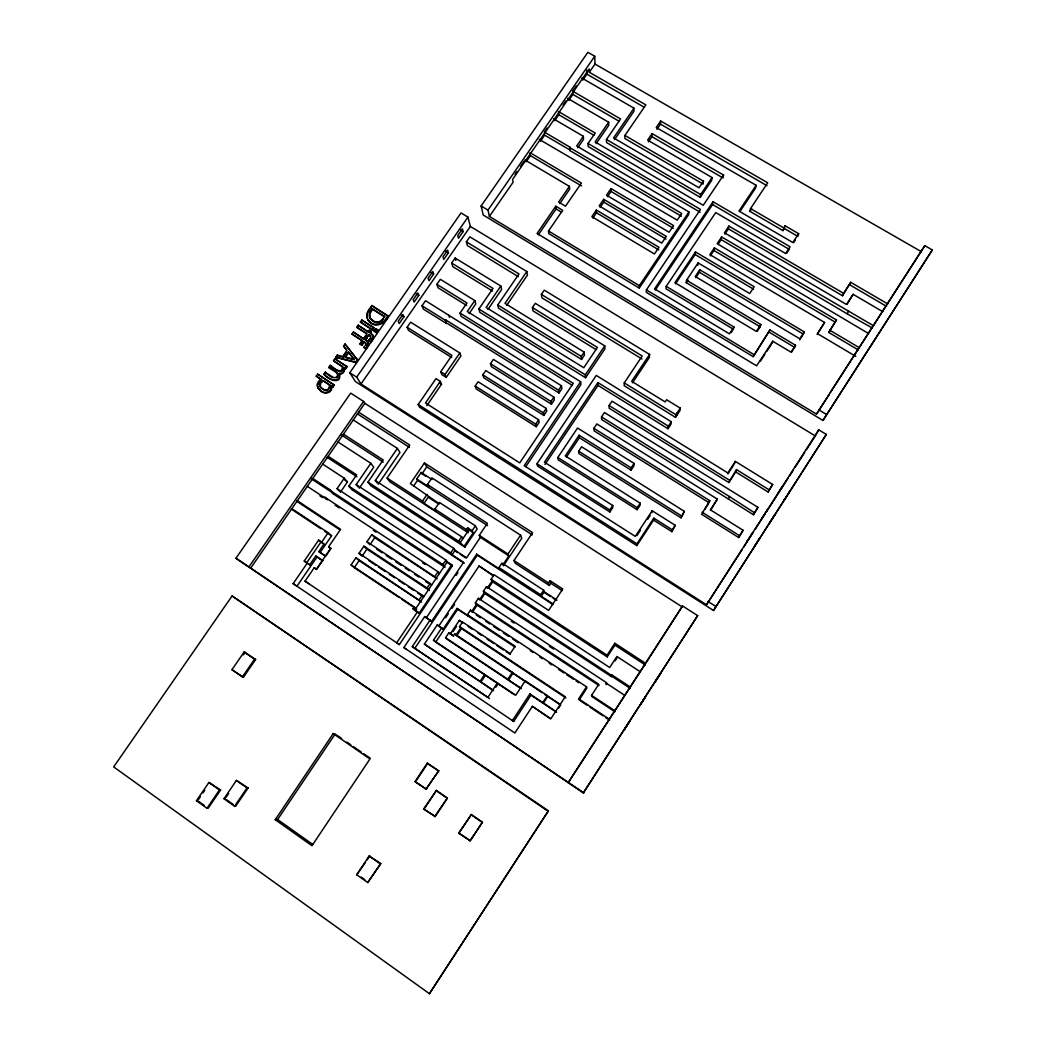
<?xml version="1.0" encoding="UTF-8"?>
<svg xmlns="http://www.w3.org/2000/svg" width="1046" height="1046" viewBox="0 0 1046 1046"><rect width="100%" height="100%" fill="white"/><g stroke="black" fill="none" stroke-linecap="round" stroke-linejoin="round"><path stroke-width="1.5" d="M624.92 135.431L624.893 138.517L703.082 184.07L703.474 181.18L624.92 135.431L645.853 104.875L589.303 72.279L589.173 68.918L512.592 179.363L513.089 182.252L489.397 216.417L816.495 414.124L829.23 394.394M541.383 294.41L642.205 355.993L624.253 382.888L624.214 385.739L675.533 417.367L679.848 410.83L680.279 408.136L666.603 399.729L665.151 401.912L631.653 381.306L649.592 354.424L544.273 290.173L541.383 294.41L541.92 297.822L642.035 359.026M342.304 366.257C343.585 375.344 332.693 368.257 330.118 365.355L328.706 367.355C344.735 372.271 336.197 384.863 325.384 372.115L323.985 374.128C327.398 378.953 341.48 384.915 339.126 373.461C342.513 374.22 344.971 370.349 343.99 367.329L345.677 368.754L347.076 366.741L334.838 358.595L333.818 361.184L342.67 366.832L333.439 360.595M339.126 373.461L339.505 374.023C342.892 374.782 345.337 370.912 344.356 367.904L345.677 368.754M581.772 78.005L633.968 108.169L633.902 111.36L614.512 139.641M579.092 435.228L579.366 437.725L631.065 470.151L631.156 467.863L634.085 463.43L577.536 428.023L557.806 457.481L558.237 459.835L637.132 509.703L640.047 505.257L640.204 503.204L565.258 455.912L579.092 435.228L631.156 467.863M327.529 389.818L327.241 390.616L324.796 390.302L320.704 387.308C323.502 391.688 330.824 390.603 329.555 384.693L322.822 380.378L319.88 383.385L320.534 387.098L319.762 385.752M329.189 387.831L329.582 388.38L329.555 384.693M318.049 387.752L319.239 389.465C316.036 386.471 317.082 380.927 321.2 379.332L317.749 384.601L317.343 384.052M554.615 120.748L558.786 114.72L558.499 111.556L595.226 133.025L588.022 143.498L700.48 209.422L646.415 289.899L646.284 292.305L753.185 356.647L769.948 329.974L795.561 345.272L791.051 352.175L772.733 341.218L756.611 365.825L537.056 233.48L555.792 206.206L562.683 210.324L548.496 230.996L548.836 233.65L639.237 288.068L639.328 285.636L688.935 211.92L576.686 145.969L583.341 136.307L553.478 118.813M634.085 463.43L633.981 465.745L631.065 470.151M320.168 386.301L320.73 383.15L323.227 380.927L329.948 385.242M648.402 141.877L651.933 136.686L652.089 133.6L723.571 175.048L723.074 177.977M656.966 129.325L660.497 124.147L660.68 121.009L767.712 182.802L750.531 208.572L749.904 211.344L782.944 230.604L785.115 225.805L798.66 233.689L797.81 236.37L784.33 228.512M637.132 509.703L637.249 507.676L640.204 503.204M649.592 354.424L649.383 357.471L632.464 382.836M426.833 405.652L441.543 384.222L440.314 381.385L435.973 378.639L418.191 404.514L419.577 407.195L636.844 545.607L636.962 543.842L653.815 518.136L672.303 529.825L671.924 531.695L653.567 520.097L653.815 518.136M365.93 344.579L366.008 343.585L366.27 345.18L365.93 344.579L363.812 347.337L365.982 349.103L368.506 345.298L367.891 342.055L368.545 343.506M331.242 385.778L331.621 386.327C333.125 393.479 323.332 395.27 319.906 389.988C323.724 394.721 332.667 392.577 331.242 385.778L332.863 387.125L334.275 385.111L317.644 374.141L316.232 376.142L321.606 379.894M666.21 286.369L665.988 288.801L733.39 329.229L733.939 326.967L666.21 286.369L715.726 212.573L785.598 253.485L790.057 246.738L713.045 201.734L654.574 288.866L729.415 333.831L733.939 326.967M370.362 318.834L370.023 318.193L374.533 321.606L379.855 322.168C371.971 325.267 365.355 314.048 372.284 308.714L384.51 316.389L381.842 320.847L384.51 316.389M369.395 316.807L369.722 317.448L370.023 313.525L372.611 309.368L384.823 317.03M651.92 512.749L652.155 510.736L675.245 525.314L671.924 531.695M688.935 211.92L688.595 214.678L639.237 288.068M368.218 320.154C364.609 315.042 368.846 309.511 371.945 305.497L388.079 316.075C385.32 324.901 372.572 329.059 367.878 319.514L369.604 321.959M367.041 317.513L367.381 318.154L367.473 312.414M757.16 331.36L760.154 326.81L686.228 282.655L686.555 280.197L698.113 262.899L749.721 293.547L754.218 286.735L695.485 251.955L674.905 282.695L756.323 331.399L760.847 324.535L686.555 280.197M597.881 382.575L598.024 385.425L668.028 428.729L668.381 426.153L671.284 421.747L596.272 375.436L536.99 463.77L537.566 466.085L609.857 511.978L612.786 507.532L612.747 505.493L544.43 462.201L597.881 382.575L668.381 426.153M576.307 85.89L572.659 91.146L620.553 118.943L606.458 139.471L606.523 142.518L700.271 197.341L700.65 194.504L712.065 177.545L647.644 140.125L652.089 133.6M370.807 342.173L372.991 337.766L372.716 335.138L373.357 336.603L372.991 339.309L370.807 342.173L368.637 340.408L370.755 337.649L370.31 335.753L368.741 334.576L366.44 337.871L366.78 338.486L368.741 334.576M365.982 349.103L368.205 342.905M671.284 421.747L670.917 424.349L668.028 428.729M675.533 283.806L695.119 254.531L695.485 251.955M697.734 265.436L698.113 262.899M675.533 417.367L675.925 414.713L680.279 408.136M712.065 177.545L711.62 180.461L700.271 197.341M676.971 415.184L677.377 412.516M699.369 272.274L699.748 269.763L804.282 331.909L803.393 334.145L699.369 272.274L695.773 277.648M655.319 289.925L712.601 204.545L713.045 201.734M710.339 255.839L713.908 250.491L714.366 247.876L836.434 319.945L828.746 332.432L858.191 349.887M718.484 243.64L721.152 239.626L721.648 236.971L873.58 325.777M728.382 228.799L728.905 226.093L843.573 293.325L842.488 295.743L728.382 228.799L724.826 234.134M323.985 374.128C327.058 379.136 341.859 385.843 339.505 374.023M680.985 517.822L684.359 511.35L581.589 446.773L578.647 451.179L578.922 453.585L680.985 517.822L684.359 511.35M336.145 377.645L336.995 377.828L338.015 375.697L337.126 372.716M660.68 121.009L656.247 127.507L756.14 185.312L755.5 188.188L740.176 211.148M782.944 230.604L785.115 225.805M709.75 500.681L701.605 514.279L738.711 537.552L743.078 530.27L710.365 509.794L717.321 499.099L596.848 423.931L593.919 428.311L594.089 430.86L709.11 502.76L709.75 500.681L593.919 428.311M760.154 326.81L760.847 324.535M753.185 356.647L769.948 329.974M717.321 499.099L710.574 510.474M646.546 662.053L682.554 605.961L697.669 615.649L583.328 792.933L568.187 782.709L682.554 605.961M771.987 343.415L772.733 341.218M734.501 463.757L735.325 461.404L772.667 484.468L768.117 492.012L735.652 471.929L736.489 469.628L769.189 489.855L768.117 492.012M735.325 461.404L727.833 472.923L612.028 401.18L609.112 405.547L609.19 408.254L728.787 482.481L736.489 469.628M728.369 499.112L729.441 496.549L601.528 416.909L604.444 412.542L757.905 507.31L753.447 514.724L601.646 419.538L601.528 416.909M791.717 352.031L795.561 345.272M714.366 247.876L709.881 254.609L824.588 322.469L817.188 334.576M842.488 295.743L850.738 282.315L887.74 303.928M828.746 332.432L836.434 319.945M349.769 372.729L356.673 377.135L360.988 383.987L706.495 604.784L818.717 429.814L826.327 434.417L713.503 610.498L355.457 381.62L349.769 372.729L461.038 212.939L467.928 217.11L470.373 226.446L815.344 435.973L806.492 449.702M738.711 537.552L743.078 530.27M882.667 311.616L853.105 294.305L847.025 304.321M721.152 239.626L847.195 313.826L848.581 311.067M753.447 514.724L757.905 507.31M330.118 365.355C332.994 366.322 339.623 375.161 342.552 369.761L342.173 369.199M747.615 540.351L746.975 541.632L752.322 533.055L751.656 534.362M713.503 610.498L826.327 434.417M762.534 517.221L761.815 518.607L767.215 509.951L766.483 511.376M816.495 414.124L924.808 245.64L932.326 249.942L822.927 420.466L483.239 215.031L481.121 205.984L587.891 52.3L594.756 56.236L595.004 64.068L589.303 72.279M371.095 338.263L370.48 339.44L370.14 338.826M781.231 488.495L782.042 486.965L776.59 495.686M755.186 545.097L754.506 546.352L759.893 537.788L759.187 539.082M822.927 420.466L932.326 249.942M815.344 435.973L818.717 429.814M770.104 521.928L769.346 523.301L774.785 514.658L774.014 516.057M830.276 392.42L924.808 245.64M784.958 498.864L784.121 500.354L789.612 491.633L788.762 493.137M583.328 792.933L697.669 615.649M706.495 604.784L741.889 549.895M743.667 547.15L753.395 532.048M755.16 529.302L764.901 514.201M766.666 511.468L776.407 496.366M778.172 493.62L787.913 478.519M789.678 475.773L793.221 470.295M794.986 467.549L804.714 452.447M429.422 993.7L548.405 810.833L232.081 595.959L113.674 766.914L429.422 993.7L548.405 810.833M568.187 782.709L645.683 663.399L614.839 643.277L607.072 655.214L607.216 656.901L492.64 581.864L491.097 579.301L494.117 574.777L548.614 610.406L562.761 588.976L549.974 580.674L548.47 582.936L549.32 585.472L550.811 583.223L549.974 580.674M769.189 489.855L772.667 484.468M606.497 682.685L606.353 684.502L606.497 682.685L478.388 598.338L475.355 602.875L477.081 605.163L599.044 685.601M640.257 671.767L616.879 656.47L609.687 667.518L486.455 586.662L483.422 591.199L484.873 593.5L611.426 676.67L611.635 674.762L630.372 687.065M611.426 676.67L611.635 674.762M847.195 313.826L872.351 328.052M729.441 496.549L754.414 512.723M492.993 690.295L424.375 644.101L437.241 624.92L443.112 629.208L457.024 608.419L468.634 616.107L467.457 614.708L470.491 610.145L586.492 686.804L578.647 698.833L609.504 719.295M824.588 322.469L817.357 333.569L855.759 356.372M843.573 293.325L850.738 282.315M579.144 699.996L586.884 688.111L586.492 686.804M607.216 656.901L614.891 645.107L614.839 643.277M704.939 509.154L708.273 504.041M727.885 473.916L733.677 465.025M728.787 482.481L735.652 471.929M614.865 711.751L591.918 696.571L591.578 695.368L598.796 684.267L475.355 602.875M853.105 294.305L846.476 304.491L724.447 232.787L728.905 226.093M615.126 660.876L616.905 658.143M556.184 711.764L542.796 702.572L547.372 695.577L525.236 680.841L515.756 695.25L433.462 640.244L441.726 627.901L437.241 624.92M543.292 703.173L547.843 696.218L547.372 695.577M458.71 833.244L471.354 814.533L482.454 822.195L470.295 840.827L458.71 833.244L471.354 814.533M672.303 529.825L675.245 525.314M469.85 840.971L482.454 822.195M558.459 708.286L560.734 704.795L547.843 696.218M804.282 331.909L799.785 338.799L695.25 276.51L699.748 269.763M799.654 339.858L802.648 335.295M529.864 693.956L512.396 720.55L513.704 721.439L530.95 695.172L529.864 693.956L542.796 702.572M652.155 510.736L635.314 536.389L524.203 465.718L580.648 381.738L467.274 311.499L474.806 300.581L440.353 279.308L436.862 284.355L438.091 287.807L466.66 305.484M636.962 535.539L640.479 530.165M647.526 519.444L650.154 515.43M636.844 545.607L653.567 520.097M467.457 614.708L515.116 646.232L510.239 653.606L462.58 621.991L459.534 626.567L565.232 696.741L550.876 718.72L532.349 706.338L514.867 733.011L293.142 583.642L307.289 563.062L309.681 564.84L315.761 555.988L322.665 560.591L316.585 569.455L314.245 567.716L305.027 581.145L308.753 583.668M760.403 361.105L764.861 354.306M766.64 351.574L771.098 344.775M521.287 688.49L508.513 679.978L513.076 673.075L512.383 672.29L454.657 633.876L453.428 635.707L448.93 632.699L445.57 637.733L447.649 639.603L520.503 688.203M423.643 808.95L436.391 790.449L447.4 798.033L435.228 816.534L423.643 808.95L435.228 816.534M424.218 808.911L436.391 790.449M434.678 816.599L447.4 798.033M552.68 603.764L541.266 596.312L540.651 594.756L543.659 590.206L501.962 563.049L498.942 567.547L499.883 569.312L476.701 554.184L431.54 621.494L424.689 616.565L403.848 647.579L406.436 649.331M356.725 874.744L369.12 856.007L380.809 863.551L367.721 882.536L356.725 874.744L365.446 862.492M541.266 596.312L544.247 591.801L543.659 590.206M367.211 859.825L369.853 855.824M609.857 511.978L609.792 509.964L612.747 505.493M426.023 789.168L438.719 770.797L426.023 789.168L415.04 781.597L427.226 763.201L438.719 770.797M495.922 687.157L498.197 683.705L497.412 682.986L487.907 697.368L412.294 646.611L430.063 620.134L424.689 616.565M367.721 882.536L380.809 863.551M731.128 332.641L732.631 330.366M798.66 233.689L792.829 242.515L738.947 211.07L756.14 185.312M786.579 253.38L789.233 249.353L712.601 204.545M793.666 242.646L795.313 240.135M508.513 679.978L507.794 679.233L512.383 672.29M493.634 690.608L480.022 681.377L484.625 674.435M480.925 682.097L485.488 675.206M416.504 780.316L427.775 763.292M749.904 211.344L751.708 208.651M447.27 561.885L451.689 564.788L419.106 613.218L414.634 610.236L447.27 561.885L445.923 560.068L337.06 488.652L344.265 478.205L322.717 464.123M566.487 456.984L579.366 437.725M453.611 636.19L450.251 633.954L459.338 620.37L462.685 622.605M452.944 631.679L456.487 626.397M686.228 282.655L687.993 280.001M502.865 564.84L508.84 555.897L507.977 554.04L520.581 535.173L431.946 477.917L427.435 484.533L428.912 486.9L416.713 479.003L421.172 472.465L432.011 479.46M721.648 236.971L717.164 243.679L868.559 333.543M460.789 627.875L455.938 635.118L454.657 633.876M476.479 604.366L471.654 611.583L470.491 610.145M484.298 592.651L479.486 599.855L478.388 598.338M492.104 580.975L487.305 588.153L486.455 586.662M459.534 626.567L461.456 628.568L456.631 635.798L510.879 671.911M472.282 612.355L477.081 605.163M480.872 599.489L484.873 593.5M488.652 587.839L492.64 581.864M503.361 565.808L521.758 538.259L520.581 535.173M549.32 585.472L515.247 563.31L513.991 560.525L532.584 532.649L424.441 462.96L410.346 483.618L439.398 503.806M489.502 698.545L414.778 648.376L477.303 555.191L476.701 554.184M544.953 464.516L598.024 385.425M438.666 626.24L479.068 566.004L493.764 575.614M445.57 617.807L448.263 613.793M451.846 608.445L454.539 604.431M514.305 694.636L435.698 642.087L457.717 609.203L457.024 608.419M536.232 426.716L535.657 424.14L538.598 419.773L478.127 381.777L475.185 386.092L476.178 388.903L536.232 426.716L539.161 422.375L538.598 419.773M543.828 415.445L543.305 412.791L546.247 408.437L485.775 370.572L482.834 374.873L483.775 377.763L543.828 415.445L546.744 411.104L546.247 408.437M551.412 404.187L550.941 401.468L553.87 397.114L493.411 359.393L490.469 363.694L491.359 366.649L551.412 404.187L554.315 399.873L553.87 397.114M446.707 323.031L558.969 392.969L558.551 390.171L561.48 385.83L425.526 300.712L422.022 305.772L423.355 309.093L446.42 323.462L445.518 319.801L446.42 323.462M466.359 241.822L519.012 273.934L497.726 304.948L498.563 308.282L581.55 359.445L581.288 356.425L584.191 352.11L504.983 303.379L526.818 271.529L469.837 236.827L466.359 241.822L467.392 245.549L518.306 276.628M414.634 610.236L413.039 608.798L414.255 606.981L351.09 564.945L355.98 557.793L420.74 601.267M419.185 599.763L422.231 595.239L359.026 553.321L363.903 546.182L427.108 588.009L429.383 590.454L366.924 549.124L363.903 546.182M427.108 588.009L430.154 583.485L366.95 541.723L371.814 534.611L436.43 577.954M434.992 576.268L438.026 571.757L324.861 497.242L326.287 499.426M312.78 478.453L330.013 489.763L333.099 493.777L444.995 567.298L442.889 564.565L445.923 560.068M426.206 617.938L463.587 562.303L452.068 554.759L450.761 552.889L453.781 548.405L356.176 484.599L370.833 463.3L338.028 442M358.673 412.202L409.731 445.047L387.112 478.061L422.519 501.073L424.035 503.322L436.287 511.285L434.875 509.101L439.385 502.446L475.407 525.824L477.12 529.001L464.921 547.123L458.606 541.24L461.626 536.768L375.318 480.559L397.375 448.407L353.286 419.982M387.112 478.061L389.831 481.775L468.255 532.754L466.438 529.616L467.64 527.838L472.099 530.727L473.237 532.767L464.28 546.077M558.969 392.969L561.872 388.654L561.48 385.83M581.55 359.445L584.439 355.156L584.191 352.11M703.474 181.18L699.029 187.783L613.557 137.915L633.968 108.169M452.068 554.759L455.062 550.301L453.781 548.405M459.848 543.201L468.817 529.891L467.64 527.838M275.242 819.698L333.216 733.599L335.165 734.004L277.608 819.515L275.242 819.698L311.97 845.743L369.931 758.978L333.216 733.599M413.039 608.798L417.537 611.805L396.695 642.767L399.363 644.584L452.395 565.755L451.689 564.788M472.099 530.727L475.407 525.824M487.946 309.433L501.635 289.494L500.825 286.042L455.128 258.022L451.65 263.043L493.006 288.448L478.872 309.001L479.826 312.309L585.551 377.711L585.315 374.808L604.758 345.873L535.304 303.327L532.401 307.576L533.002 310.897L596.181 349.678M508.84 555.897L480.336 537.369L479.251 535.369L487.358 523.301L427.435 484.533M525.759 466.673L580.922 384.588L580.648 381.738M585.551 377.711L604.863 348.959L604.758 345.873M480.336 537.369L466.581 557.845L455.062 550.301M723.571 175.048L703.265 205.278L595.109 141.942L608.667 122.225L567.651 98.363M456.108 575.378L457.913 572.685M234.579 806.27L247 787.939L248.085 787.952L235.69 806.231L234.579 806.27L223.975 798.726L236.396 780.434L248.085 787.952M207.003 808.27L219.464 789.952L220.614 789.965L208.193 808.218L207.003 808.27L196.452 800.726L208.912 782.447L220.614 789.965M422.519 501.073L427.03 494.444M424.035 503.322L428.507 496.732M226.001 797.405L228.656 793.496M596.377 210.05L591.853 216.666L654.456 253.969L658.967 247.274L596.377 210.05L596.481 212.796L592.886 218.078M603.699 199.315L599.188 205.918L661.778 243.09L666.289 236.396L603.699 199.315L603.777 202.113L600.182 207.37M611.008 188.594L606.51 195.184L669.1 232.225L673.585 225.557L611.008 188.594L611.047 191.444L607.465 196.687M399.088 597.488L354.28 567.664L359.105 560.591L355.98 557.793M366.924 549.124L362.112 556.171L359.026 553.321M371.814 534.611L374.743 537.67L369.931 544.718L366.95 541.723M200.335 796.804L197.668 800.7L196.452 800.726M203.002 792.894L204.768 790.292M413.601 486.115L417.55 480.31L416.713 479.003M426.101 476.44L421.996 473.799L426.729 466.856L424.441 462.96M407.09 327.267L451.95 355.379L440.693 371.761L441.922 374.664L446.237 377.384L460.907 355.993L459.822 352.973L410.62 322.181L407.09 327.267L408.541 330.444L451.741 357.536M242.371 676.932L254.583 659.137L255.629 659.516L243.443 677.259L242.371 676.932L231.937 669.702L244.149 651.946L255.629 659.516M378.181 484.233L399.977 452.46L397.375 448.407M506.669 305.419L527.446 275.072L526.818 271.529M464.241 563.271L351.992 489.776L348.828 486.168L356.621 474.845L328.143 456.265M469.144 313.578L475.786 303.928L474.806 300.581M318.638 540.102L320.939 542.05L306.674 562.813L304.242 561.022L318.638 540.102L323.959 544.064L318.808 551.569L324.639 555.635M243.47 654.874L245.209 652.351M321.671 542.129L328.143 532.715L291.86 508.657M359.275 488.234L373.749 467.17L370.833 463.3M596.128 143.681L608.72 125.363L608.667 122.225M500.825 286.042L486.129 307.446L583.76 367.721L597.41 347.442L532.401 307.576M524.935 159.973L569.416 186.384L558.616 202.087L565.52 206.193L581.38 183.076L530.008 152.651L530.414 155.645L526.216 161.712M464.921 547.123L370.912 485.775L367.957 482.114L383.189 459.939L343.441 434.182M315.761 555.988L317.03 556.982L297.012 586.126L293.142 583.642M320.05 552.576L331.582 535.8L328.143 532.715M538.324 234.827L556.093 208.965L555.792 206.206M559.806 203.565L569.639 189.234L569.416 186.384M440.314 381.385L425.5 402.958L519.731 462.881L573.273 383.307L460.031 313.055L466.974 302.974L436.862 284.355M446.237 377.384L445.034 374.494L459.822 352.973M318.808 551.569L325.698 556.171L330.863 548.653L328.627 546.757L340.578 529.328L297.352 500.733M681.417 216.234L569.822 150.532L569.874 147.12L544.286 132.058L547.045 128.083M333.099 493.777L330.013 489.763M569.822 150.532L569.874 147.12M340.368 492.235L347.481 481.905L344.265 478.205M577.706 147.8L583.511 139.38L583.341 136.307M515.037 174.237L516.829 171.649M520.437 166.458L524.033 161.267M563.075 104.966L565.821 101.004M540.442 141.184L544.626 135.143L570.109 150.127M568.723 100.39L572.881 94.402L572.659 91.146M582.766 80.124L586.911 74.161L586.728 70.134M248.87 566.984L363.59 401.416L350.672 393.126L235.938 558.25L568.449 782.761M250.7 568.096L364.832 403.311L363.59 401.416M356.673 377.135L467.928 217.11M403.939 316.768L399.232 323.541L398.173 321.279L402.893 314.48L403.939 316.768L401.206 315.068M433.672 273.987L429.004 280.694L428.089 278.236L432.783 271.489L433.672 273.987L430.926 272.3M448.433 252.727L443.792 259.408L442.955 256.845L447.623 250.138L448.433 252.727L445.701 251.053M463.143 231.558L458.514 238.213L457.743 235.559L462.397 228.878L463.143 231.558L460.41 229.898M418.831 295.338L414.151 302.085L413.157 299.705L417.877 292.932L418.831 295.338L416.099 293.638M360.988 383.987L470.373 226.446M489.397 216.417L487.985 210.128L594.756 56.236M342.748 356.411L346.971 350.358L343.559 346.108L345.036 343.99L357.51 359.981L355.692 362.57L335.766 357.248L337.322 355.025L343.114 357L346.501 352.162M348.357 352.084L344.958 356.961L354.136 359.275L348.357 352.084L354.489 359.85M348.723 352.672L345.324 357.549L352.96 359.471M361.955 345.402L363.916 341.493L361.955 345.402L359.955 343.742L362.204 340.499L351.992 334.04L353.391 332.053L363.943 339.113L364.544 337.165L363.603 338.512M366.78 338.486L364.779 336.825L367.028 333.582L356.817 327.137L358.203 325.149L368.754 332.21L369.356 330.248L368.414 331.595M360.295 344.343L362.204 340.499M365.119 337.44L366.623 335.282M332.484 386.575L333.883 384.562M345.311 368.179L346.71 366.165M365.263 339.558L367.708 341.872L365.603 340.172L366.205 338.211L364.544 337.165M371.016 331.294L370.415 333.256L371.016 331.294L369.356 330.248M372.598 330.131L373.657 327.516L361.785 320.037L360.399 322.024L372.598 330.131L373.657 327.516M365.603 340.172L366.205 338.211M374.167 330.902L375.749 328.627L377.828 329.935L376.573 332.824L374.167 330.902L376.573 332.824M374.494 331.517L375.749 328.627M355.692 362.57L357.157 359.393M376.246 332.21L377.828 329.935M369.264 321.331C375.449 328.183 385.033 322.717 387.778 315.434M324.378 374.69L325.384 372.115M337.95 373.527L329.098 367.93L330.497 365.93M333.818 361.184L334.838 358.595M336.145 357.837L337.322 355.025M346.488 349.887L343.925 346.71L345.036 343.99M366.087 333.399L357.17 327.764L358.203 325.149M370.585 308.557L371.945 305.497M328.536 389.923L328.692 388.733M368.976 341.022L369.434 339.662M379.541 321.527L381.515 320.207M223.975 798.726L225.112 798.713M415.04 781.597L426.585 789.181M335.766 357.248L355.339 361.994M337.701 355.614L343.114 357M231.937 669.702L243.443 677.259M595.004 64.068L921.421 251.707M586.911 74.161L644.323 107.28M660.497 124.147L767.006 185.704M651.933 136.686L721.688 177.166M572.881 94.402L619.154 121.271M750.531 208.572L783.729 227.897M606.458 139.471L700.65 194.504M558.786 114.72L593.932 135.274M849.627 284.774L886.446 306.308M700.088 212.194L588.166 146.532L588.022 143.498M569.599 147.525L681.717 213.489L677.233 220.144L539.226 139.353M713.908 250.491L835.375 322.246M611.047 191.444L673.336 228.25M829.766 330.183L859.472 347.782M530.414 155.645L581.55 185.94M695.119 254.531L753.565 289.18M603.777 202.113L666.054 239.05M596.481 212.796L658.771 249.876M769.215 332.223L794.712 347.442M556.093 208.965L561.584 212.246M548.496 230.996L639.328 285.636M646.415 289.899L753.839 354.516M481.121 205.984L487.985 210.128M818.743 409.797L826.275 414.347M492.496 291.05L452.774 266.638L451.65 263.043M497.726 304.948L581.288 356.425M624.253 382.888L675.925 414.713M235.938 558.25L583.943 792.946M478.872 309.001L585.315 374.808M609.112 405.547L729.572 480.271M572.201 385.294L461.116 316.337L460.031 313.055M445.518 319.801L558.551 390.171M422.022 305.772L445.23 320.233M490.469 363.694L550.941 401.468M482.834 374.873L543.305 412.791M702.193 512.279L739.561 535.709M372.271 306.151L386.772 315.238M475.185 386.092L535.657 424.14M578.647 451.179L681.417 515.848M376.063 329.255L378.142 330.562M373.984 328.143L361.785 320.037M440.693 371.761L445.034 374.494M360.399 322.024L372.271 329.503M369.696 330.876L371.356 331.922M370.075 332.641L373.043 335.753M358.556 325.777L368.754 332.21M369.068 335.191L370.637 336.367L370.31 335.753M439.385 382.862L441.543 384.222M557.806 457.481L637.249 507.676M364.779 336.825L366.44 337.871M364.884 337.766L366.545 338.826M368.637 340.408L370.48 341.571M363.943 339.113L353.391 332.053M363.916 341.493L366.348 344.186M364.256 342.094L365.825 343.284L365.485 342.683M362.557 341.114L351.992 334.04M359.955 343.742L361.615 344.801M363.812 347.337L365.642 348.501M536.99 463.77L609.792 509.964M418.191 404.514L636.962 543.842M335.217 359.183L347.076 366.741M708.024 601.476L715.647 606.34M325.777 372.677L332.641 377.07L332.249 376.508M364.832 403.311L682.227 606.915M334.275 385.111L317.644 374.141M316.232 376.142L321.2 379.332M331.621 386.327L332.863 387.125M357.327 413.824L409.431 447.361M426.729 466.856L532.244 534.885M417.55 480.31L487.58 525.654M340.904 434.652L383.228 462.084M429.226 497.922L437.437 503.257M479.251 535.369L507.977 554.04M468.817 529.891L473.237 532.767M550.811 583.223L562.173 590.624M434.875 509.101L466.438 529.616M513.991 560.525L548.47 582.936M544.247 591.801L556.943 600.064M543.75 592.114L550.471 596.508M553.164 598.26L555.857 600.012M367.957 482.114L458.606 541.24M498.942 567.547L540.651 594.756M477.303 555.191L552.876 604.523M327.137 457.337L356.987 476.819M614.891 645.107L645.369 664.995M454.918 550.784L457.651 552.576M460.384 554.367L465.849 557.936M493.084 575.745L479.068 566.004M344.775 480.14L347.481 481.905M348.828 486.168L450.761 552.889M491.097 579.301L607.072 655.214M445.57 561.271L452.395 565.755M329.712 490.208L442.889 564.565M483.422 591.199L611.335 675.232M310.57 478.336L333.399 493.333M611.727 676.213L630.254 688.386M307.328 486.338L324.548 497.687M606.196 683.143L624.92 695.472M335.138 505.218L339.231 507.911M373.344 530.387L376.076 532.179M422.466 562.735L425.199 564.526M511.376 621.298L514.109 623.089M549.49 646.389L553.569 649.082M319.945 495.856L322.639 497.621M374.743 537.67L437.189 578.856M376.73 549.202L382.156 552.785M386.222 555.478L391.662 559.074M395.728 561.767L401.167 565.35M405.233 568.043L409.313 570.737M414.739 574.332L418.818 577.026M425.604 581.511L428.324 583.302M476.322 615.035L480.375 617.702M485.762 621.272L489.816 623.939M493.856 626.619L499.243 630.176M503.296 632.856L508.683 636.413M512.736 639.093L518.123 642.662M530.257 650.677L532.963 652.456M539.697 656.914L542.39 658.692M549.137 663.151L551.83 664.929M558.577 669.388L563.964 672.957M566.671 674.735L573.404 679.194M576.098 680.972L578.804 682.763M591.578 695.368L614.983 710.849M296.685 501.23L339.832 529.786M457.717 609.203L515.037 647.134M291.259 509.049L320.821 528.661M324.861 531.342L331.582 535.8M368.898 560.682L375.697 565.18M378.404 566.984L385.203 571.482M389.269 574.189L394.708 577.797M398.774 580.491L404.201 584.099M408.28 586.793L413.706 590.402M417.785 593.095L423.212 596.704M462.724 622.906L459.338 620.37M468.15 626.515L472.217 629.208M477.643 632.804L481.722 635.51M487.148 639.106L493.921 643.604M496.641 645.408L503.414 649.906M506.133 651.697L510.2 654.404M580.478 700.872L587.094 705.265M589.748 707.031L603.006 715.817M605.66 717.582L609.635 720.223M359.105 560.591L421.564 602.078M461.456 628.568L565.886 697.93M328.627 546.757L330.811 548.196L316.415 569.168L314.245 567.716M320.939 542.05L323.959 544.064M513.076 673.075L525.837 681.574L525.236 680.841M401.808 599.306L416.739 609.243L414.255 606.981M513.599 673.716L542.076 692.674M544.796 694.479L559.715 704.416M445.57 637.733L507.794 679.233M530.95 695.172L556.55 712.234M317.03 556.982L322.756 560.8M550.405 718.772L532.349 706.338M304.242 561.022L309.681 564.84M424.375 644.101L480.022 681.377M305.027 581.145L399.363 644.584M403.848 647.579L513.704 721.439M232.081 595.959L547.673 811.003M427.226 763.201L438.196 770.732M244.149 651.946L254.583 659.137M435.855 790.436L446.89 798.046M470.909 814.599L482.062 822.274M336.459 734.907L341.676 738.502M346.88 742.111L350.789 744.804M353.391 746.609L361.21 752.009M363.825 753.813L370.336 758.311M459.181 833.139L469.053 839.977M369.12 856.007L380.116 863.761M236.396 780.434L247 787.939M361.145 877.097L364.806 879.686M277.608 819.515L312.78 844.462M412.294 646.611L414.778 648.376M208.912 782.447L219.464 789.952M226.433 799.641L233.049 804.348M198.988 801.641L204.245 805.407M370.807 333.504L372.52 334.955L372.193 334.341M433.462 640.244L435.698 642.087M351.09 564.945L354.28 567.664M417.537 611.805L419.106 613.218M430.063 620.134L431.54 621.494M441.726 627.901L443.112 629.208M448.93 632.699L450.251 633.954M318.834 388.916L320.311 390.537M324.861 497.242L327.45 499.857M422.231 595.239L423.748 596.769M337.06 488.652L339.27 491.045M430.154 583.485L431.606 585.119M356.176 484.599L358.242 487.031M438.026 571.757L439.451 573.496M345.415 344.592L357.51 359.981M375.318 480.559L377.227 483.004M320.128 386.549L321.109 387.857M317.526 386.523L318.455 388.301M317.291 385.255L317.932 387.059M367.368 341.258L368.231 342.67M421.172 472.465L421.996 473.799M461.626 536.768L462.842 538.755M368.257 310.884L368.597 311.538L369.408 309.119M448.747 315.134L449.519 317.317M455.128 258.022L455.873 260.441M624.567 729.284L630.032 720.799L624.567 729.284M639.969 705.383L645.421 696.95L639.969 705.383M655.306 681.613L660.732 673.206L655.306 681.613"/></g></svg>
